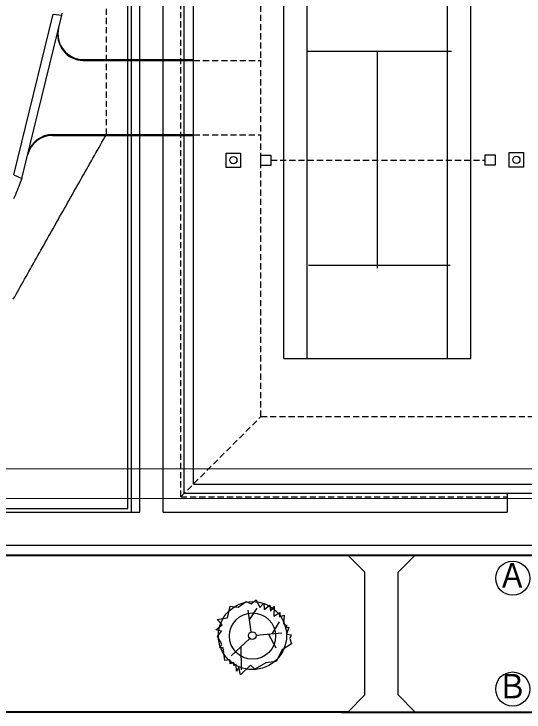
# Model space of a CAD drawing. Units: millimetres at full size, sheet at 1:300; details may follow other scales. Extents: x -143947 to 121650, y -84600 to 84600.
# Drawn here: x -65240 to -35319, y -12033 to 28937 of the extents above; entities that cross this region are included whole.
import ezdxf
from ezdxf.enums import TextEntityAlignment as Align

# ---------------------------------------------------------------- set-up
doc = ezdxf.new("R2010")
doc.units = ezdxf.units.MM
doc.header["$LTSCALE"] = 300
doc.linetypes.add('DASHED1', pattern=[1.8, 1.2, -0.6])
doc.layers.add('0-7_ハッチ', color=3, linetype='Continuous', lineweight=25)
doc.layers.add('3-6_金属', color=3, linetype='Continuous', lineweight=25)
doc.styles.add('ＭＳ ゴシック', font='')
doc.styles.get('ＭＳ ゴシック').set_extended_font_data('MS Gothic')

msp = doc.modelspace()

# ---------------------------------------------------------------- linework, layer by layer
at = {"layer": '0-7_ハッチ'}
for p, q in [((-58550.9, -92.6), (-58550.9, 43297.4)), ((-58350.9, -292.6), (-58350.9, 43097.4)), ((-56490.9, -292.6), (-56490.9, 41247.4)), ((-55250.9, 807.4), (-55250.9, 40147.4)), ((-54710.9, 1347.4), (-54710.9, 39607.4)), ((-49400.9, 8707.4), (-49400.9, 32247.4)), ((-48030.9, 8707.4), (-48030.9, 32247.4)), ((-39800.9, 8707.4), (-39800.9, 32247.4)), ((-38430.9, 8707.4), (-38430.9, 32247.4)), ((-65238.7, 19500.4), (-62935.3, 28932.7)), ((-64775.4, 19289.8), (-62438, 28861.7)), ((-62935.3, 28932.7), (-62438, 28861.7)), ((-62438.2, 28862.1), (-62417.8, 28988.5)), ((-62438, 28861.7), (-62437.6, 28863.7)), ((-48037.3, 26762.4), (-39575.8, 26762.4)), ((-43915.9, 14023.4), (-43915.9, 26755.3)), ((-61162, 26263.8), (-54726.2, 26263.8)), ((-61174.2, 26213.8), (-54726.2, 26213.8)), ((-62981.8, 21811.5), (-54726.2, 21811.5)), ((-62969.6, 21861.5), (-54726.2, 21861.5)), ((-50750, 20650), (-50174.5, 20650)), ((-50174.5, 20650), (-50174.5, 20034.4)), ((-37596.9, 20672.7), (-37021.5, 20672.7)), ((-37021.5, 20672.7), (-37021.5, 20057.1)), ((-65238.7, 19500.4), (-64775.4, 19289.8)), ((-47955.2, 14192.4), (-39658, 14192.4)), ((-49400.9, 8707.4), (-38430.9, 8707.4)), ((-54710.9, 1347.4), (30919.1, 1347.4)), ((-36307.7, 807.4), (-36307.7, -292.6)), ((-68927.8, -92.6), (-58550.9, -92.6)), ((-68856.1, -292.6), (-57850.9, -292.6)), ((-56490.9, -292.6), (-36307.7, -292.6)), ((-68040.3, -2232.6), (62227.5, -2232.6)), ((-45651.6, -2832.6), (-44651.6, -3832.6)), ((-42701.6, -3832.6), (-41701.6, -2832.6)), ((-44651.6, -11032.6), (-44651.6, -3832.6)), ((-42701.6, -11032.6), (-42701.6, -3832.6)), ((-51516.6, -6044.2), (-51338.5, -7331.6)), ((-51431.2, -6630.4), (-50967.4, -5932.9)), ((-49683.7, -6745.4), (-50084.4, -7420.7)), ((-52499.8, -8734.1), (-51401.5, -7724.9)), ((-51026.8, -7520.9), (-49531.6, -7383.6)), ((-50299.6, -7454.1), (-49869.2, -8270.3)), ((-51928.4, -8214.7), (-51906.1, -9554.1)), ((-45651.6, -12032.6), (-44651.6, -11032.6)), ((-42701.6, -11032.6), (-41701.6, -12032.6))]:
    msp.add_line(p, q, dxfattribs=at)
at = {"layer": '0-7_ハッチ', "linetype": 'DASHED1'}
for p, q in [((-59819.1, 21861.9), (-59819.1, 40968.7)), ((-50750.9, 5307.4), (-50750.9, 35647.4)), ((-54693.3, 26208), (-50748.1, 26208)), ((-54701.1, 21849.9), (-50732.5, 21849.9)), ((-50168.9, 20362.4), (-37596.9, 20362.4)), ((-55450.9, 607.3), (-50750.9, 5307.4)), ((-50750.9, 5307.4), (26959.1, 5307.4)), ((-55450.9, 607.4), (-36307.7, 607.4))]:
    msp.add_line(p, q, dxfattribs=at)
at = {"layer": '0-7_ハッチ', "color": 4, "lineweight": 9}
for p, q in [((-75651.6, 2239.9), (43798.4, 2239.9)), ((-67827.1, 503.2), (43798.4, 503.2))]:
    msp.add_line(p, q, dxfattribs=at)
at = {"layer": '0-7_ハッチ', "color": 6, "lineweight": 40}
for p, q in [((-67827.1, -2832.6), (43798.4, -2832.6)), ((-45651.6, -12032.6), (-75651.6, -12032.6)), ((-46041.5, -12032.6), (26515.5, -12032.6))]:
    msp.add_line(p, q, dxfattribs=at)
at = {"layer": '0-7_ハッチ'}
for points in [[(-57850.9, -292.6), (-57850.9, 42557.4), (33809.1, 42557.4)], [(-55250.9, 807.4), (31459.1, 807.4), (31459.1, 40147.4)], [(-50174.5, 20034.4), (-50750, 20034.4), (-50750, 20650)], [(-37021.5, 20057.1), (-37596.9, 20057.1), (-37596.9, 20672.7)], [(-64776.3, 19290.2), (-64822.2, 19173.4), (-64868.7, 19055.5), (-64915.8, 18936.4), (-64963.4, 18816.4), (-65011.5, 18695.4), (-65060.2, 18573.6), (-65109.4, 18451), (-65159.1, 18327.7), (-65209.2, 18203.7), (-65259.8, 18079.1)], [(-52570.3, -5821.6), (-52080.5, -5873.5), (-51613, -5539.6), (-51319.9, -5684.3), (-51034.2, -5443.1), (-50822.7, -5899.5), (-50581.6, -5639.8), (-50559.3, -6018.2), (-50232.8, -5762.2), (-50184.6, -6118.4), (-49984.2, -5832.7), (-49999.1, -6411.5), (-49642.9, -6188.9), (-49654, -6444.9), (-49398, -6352.1), (-49427.7, -6864.1), (-49227.4, -6945.8), (-49305.3, -7071.9), (-49116, -7057.1), (-49253.3, -7465.2), (-48971.3, -7498.6), (-49064.1, -7717.5), (-48967.6, -8036.6), (-49516.7, -8377.9), (-49850.7, -9068), (-50462.9, -9149.6), (-51108.4, -9517), (-51368.2, -9272.1), (-51950.7, -9839.7), (-52047.1, -9394.5), (-52188.1, -9635.7), (-52214.1, -9242.4), (-52347.6, -9298.1), (-52347.6, -9116.3), (-52551.7, -9205.3), (-52581.4, -8971.6), (-52870.8, -9004.9), (-52959.8, -8255.5), (-53160.2, -8266.6), (-53052.6, -8047.7)], [(-53052.6, -8047.7), (-53301.2, -7591.3), (-53071.1, -7283.4), (-53405.1, -7212.9), (-53019.2, -6919.8), (-53323.4, -6597), (-52707.5, -6504.3), (-52566.6, -5821.6)]]:
    msp.add_lwpolyline(points, dxfattribs=at)
at = {"layer": '0-7_ハッチ', "linetype": 'DASHED1'}
for points in [[(-55450.9, 607.4), (-55450.9, 40347.4), (-36276.1, 40347.4)], [(-63295.8, 15715.8), (-63204.8, 15877.6), (-63113.4, 16039.9), (-63021.7, 16202.7), (-62929.8, 16366), (-62837.6, 16529.6), (-62745.2, 16693.7), (-62652.5, 16858.2), (-62559.7, 17022.9), (-62466.6, 17187.9), (-62373.5, 17353.2), (-62280.2, 17518.7), (-62186.7, 17684.3), (-62093.2, 17850), (-61999.7, 18015.8), (-61906.1, 18181.5), (-61812.5, 18347.3), (-61719, 18512.9), (-61625.4, 18678.4), (-61532, 18843.7), (-61438.7, 19008.8), (-61345.5, 19173.5), (-61252.5, 19337.9), (-61159.8, 19501.8), (-61067.2, 19665.2), (-60975, 19828.1), (-60883, 19990.3), (-60791.4, 20151.8), (-60700.2, 20312.6), (-60609.5, 20472.5), (-60519.2, 20631.5), (-60429.4, 20789.5), (-60340.2, 20946.5), (-60251.6, 21102.3), (-60163.6, 21256.9), (-60076.3, 21410.2), (-59989.7, 21562.1), (-59903.9, 21712.5), (-59819, 21861.4)], [(-65278.5, 12194.8), (-65197.4, 12338.4), (-65115.9, 12483), (-65033.8, 12628.6), (-64951.3, 12775), (-64868.2, 12922.4), (-64784.7, 13070.7), (-64700.6, 13219.9), (-64616.1, 13369.9), (-64531.2, 13520.9), (-64445.7, 13672.6), (-64359.8, 13825.3), (-64273.4, 13978.7), (-64186.6, 14133), (-64099.3, 14288), (-64011.7, 14443.9), (-63923.5, 14600.5), (-63835, 14757.8), (-63746.1, 14915.8), (-63656.8, 15074.5), (-63567.1, 15233.9), (-63477, 15393.9), (-63386.6, 15554.6), (-63295.8, 15715.8)]]:
    msp.add_lwpolyline(points, dxfattribs=at)
at = {"layer": '0-7_ハッチ'}
for points in [[(-52800.8, 20774.7), (-51956.2, 20774.7), (-51956.2, 19917.7), (-52800.8, 19917.7)], [(-36198.9, 20797.3), (-35354.3, 20797.3), (-35354.3, 19940.3), (-36198.9, 19940.3)]]:
    msp.add_lwpolyline(points, close=True, dxfattribs=at)
for centre, radius in [((-52368.1, 20354.5), 210.4), ((-35766.2, 20377.1), 210.4), ((-51249.4, -7546.8), 1997.7), ((-51245.7, -7572.8), 1355.9), ((-51256.8, -7543.1), 223.4)]:
    msp.add_circle(centre, radius, dxfattribs=at)
for centre, start, end in [((-61174.2, 27713.8), 166.27694, 270), ((-61162, 27763.8), 166.27694, 270), ((-62981.8, 20311.5), 90, 166.27694), ((-62969.6, 20361.5), 90, 166.27694)]:
    msp.add_arc(centre, 1500, start, end, dxfattribs=at)
at = {"layer": '3-6_金属'}
for centre in [(-35982.4, -4182.6), (-35982.4, -10682.6)]:
    msp.add_circle(centre, 1000, dxfattribs=at)

# ---------------------------------------------------------------- texts
at = {"layer": '3-6_金属', "color": 2, "style": 'ＭＳ ゴシック', "width": 0.9}
for s, p in [('Ａ', (-36882.4, -5157.6)), ('Ｂ', (-36882.4, -11657.6))]:
    msp.add_text(s, height=1430, dxfattribs=at).set_placement(p, align=Align.BOTTOM_LEFT)

doc.saveas('drawing.dxf')
